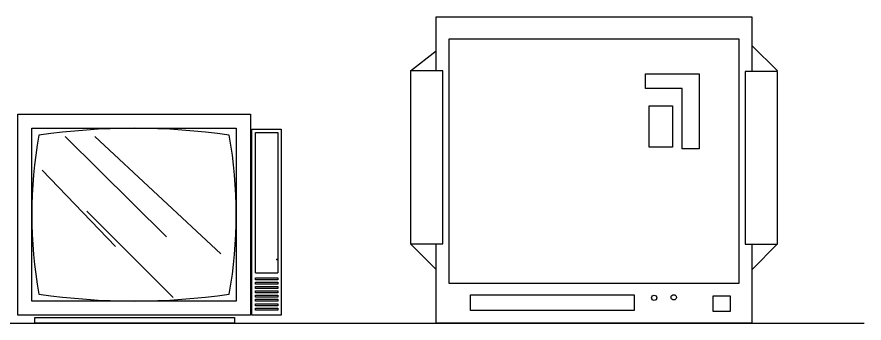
# Model space of a CAD drawing. Header units: millimetres. Extents: x 4513 to 24862, y 3359 to 11488.
# Drawn here: x 22888 to 24839, y 8380 to 9085 of the extents above; entities that cross this region are included whole.
import ezdxf

# ---------------------------------------------------------------- set-up
doc = ezdxf.new("R2010")
doc.units = ezdxf.units.MM
doc.layers.add('dwgmodels.com', color=169, linetype='Continuous')

msp = doc.modelspace()

# ---------------------------------------------------------------- linework, layer by layer
for p, q in [((23883.6, 9034.7), (24550.8, 9034.7)), ((23883.6, 8471.1), (23883.6, 9034.7)), ((24550.8, 9034.7), (24550.8, 8471.1)), ((24639.8, 8960.5), (24580.8, 9019.2)), ((23794.2, 8960.5), (23853.6, 9006.8)), ((24335.5, 8919.7), (24335.5, 8954.1)), ((24335.5, 8954.1), (24459.6, 8954.1)), ((24459.6, 8954.1), (24459.6, 8781)), ((24420.3, 8919.7), (24335.5, 8919.7)), ((24420.3, 8781), (24420.3, 8919.7)), ((24344.1, 8880.5), (24398.2, 8880.5)), ((24344.1, 8784.7), (24344.1, 8880.5)), ((24398.2, 8880.5), (24398.2, 8784.7)), ((22890, 8860.9), (23425.7, 8860.9)), ((22890, 8398.4), (22890, 8860.9)), ((23425.7, 8860.9), (23425.7, 8398.4)), ((22922.4, 8828.5), (23393.3, 8828.5)), ((22922.4, 8430.8), (22922.4, 8828.5)), ((23393.3, 8828.5), (23393.3, 8430.8)), ((23429.1, 8398.5), (23429.1, 8826.8)), ((23429.1, 8826.8), (23496.8, 8826.8)), ((23496.8, 8826.8), (23496.8, 8398.5)), ((22999.4, 8809.9), (23232.5, 8578.9)), ((23067.6, 8809.9), (23357.5, 8539.2)), ((23437.2, 8818.7), (23488.7, 8818.7)), ((23437.2, 8496), (23437.2, 8818.7)), ((23488.7, 8818.7), (23488.7, 8496)), ((24398.2, 8784.7), (24344.1, 8784.7)), ((24459.6, 8781), (24420.3, 8781)), ((22946.4, 8732.2), (23115, 8556.2)), ((23048.7, 8637.6), (23247.6, 8438.9)), ((23794.2, 8562.8), (23853.6, 8503.6)), ((24639.8, 8562.8), (24580.8, 8503)), ((23437.2, 8496), (23488.7, 8496)), ((23437.8, 8484.4), (23488.8, 8484.4)), ((23437.8, 8479.7), (23437.8, 8484.4)), ((23488.8, 8479.7), (23437.8, 8479.7)), ((23437.8, 8474.7), (23488.8, 8474.7)), ((23437.8, 8470), (23437.8, 8474.7)), ((23488.8, 8470), (23437.8, 8470)), ((23488.8, 8484.4), (23488.8, 8479.7)), ((23488.8, 8474.7), (23488.8, 8470)), ((24550.8, 8471.1), (23883.6, 8471.1)), ((23437.8, 8464.2), (23488.8, 8464.2)), ((23437.8, 8459.5), (23437.8, 8464.2)), ((23488.8, 8459.5), (23437.8, 8459.5)), ((23437.8, 8454.5), (23488.8, 8454.5)), ((23437.8, 8449.8), (23437.8, 8454.5)), ((23488.8, 8449.8), (23437.8, 8449.8)), ((23488.8, 8464.2), (23488.8, 8459.5)), ((23488.8, 8454.5), (23488.8, 8449.8)), ((23393.3, 8430.8), (22922.4, 8430.8)), ((23437.8, 8444.7), (23488.8, 8444.7)), ((23437.8, 8440), (23437.8, 8444.7)), ((23488.8, 8440), (23437.8, 8440)), ((23437.8, 8435), (23488.8, 8435)), ((23437.8, 8430.3), (23437.8, 8435)), ((23488.8, 8430.3), (23437.8, 8430.3)), ((23488.8, 8444.7), (23488.8, 8440)), ((23488.8, 8435), (23488.8, 8430.3)), ((23932.7, 8445.5), (24309.6, 8445.5)), ((23932.7, 8409.4), (23932.7, 8445.5)), ((24309.6, 8445.5), (24309.6, 8409.4)), ((24492, 8443.1), (24530.9, 8443.1)), ((24492, 8406.6), (24492, 8443.1)), ((24530.9, 8443.1), (24530.9, 8406.6)), ((23437.8, 8424.5), (23488.8, 8424.5)), ((23437.8, 8419.8), (23437.8, 8424.5)), ((23488.8, 8419.8), (23437.8, 8419.8)), ((23437.8, 8414.7), (23488.8, 8414.7)), ((23437.8, 8410.1), (23437.8, 8414.7)), ((23488.8, 8410.1), (23437.8, 8410.1)), ((23488.8, 8424.5), (23488.8, 8419.8)), ((23488.8, 8414.7), (23488.8, 8410.1)), ((23425.7, 8398.4), (22890, 8398.4)), ((22929, 8393.2), (23389.3, 8393.2)), ((22929, 8380.2), (22929, 8393.2)), ((23389.3, 8393.2), (23389.3, 8380.2)), ((23496.8, 8398.5), (23429.1, 8398.5)), ((24309.6, 8409.4), (23932.7, 8409.4)), ((24530.9, 8406.6), (24492, 8406.6)), ((23389.3, 8380.2), (22929, 8380.2))]:
    msp.add_line(p, q)
for points in [[(23853.6, 8960.5), (23853.6, 9084.7), (24580.8, 9084.7), (24580.8, 8959.5)], [(24580.8, 8561.8), (24580.8, 8380.2), (23853.6, 8380.2), (23853.6, 8562.8)]]:
    msp.add_lwpolyline(points)
for points in [[(23868.8, 8960.5), (23794.2, 8960.5), (23794.2, 8562.8), (23868.8, 8562.8)], [(24639.8, 8959.5), (24565.2, 8959.5), (24565.2, 8561.8), (24639.8, 8561.8)]]:
    msp.add_lwpolyline(points, close=True)
for centre in [(24355.8, 8438.2), (24400.8, 8439.4)]:
    msp.add_circle(centre, 6.07)
for centre, radius, start, end in [((23157.8, 7336.4), 1492.1, 81.5494, 98.4506), ((23960, 8629.7), 1037.7, 169.8625, 190.1375), ((22355.6, 8629.7), 1037.7, 349.8625, 10.1375), ((23157.8, 9922.9), 1492.1, 261.5494, 278.4506)]:
    msp.add_arc(centre, radius, start, end)
msp.add_point((23486.3, 8526.2))
at = {"layer": 'dwgmodels.com'}
msp.add_line((4513, 8380.2), (24839.2, 8380.2), dxfattribs=at)

doc.saveas('drawing.dxf')
